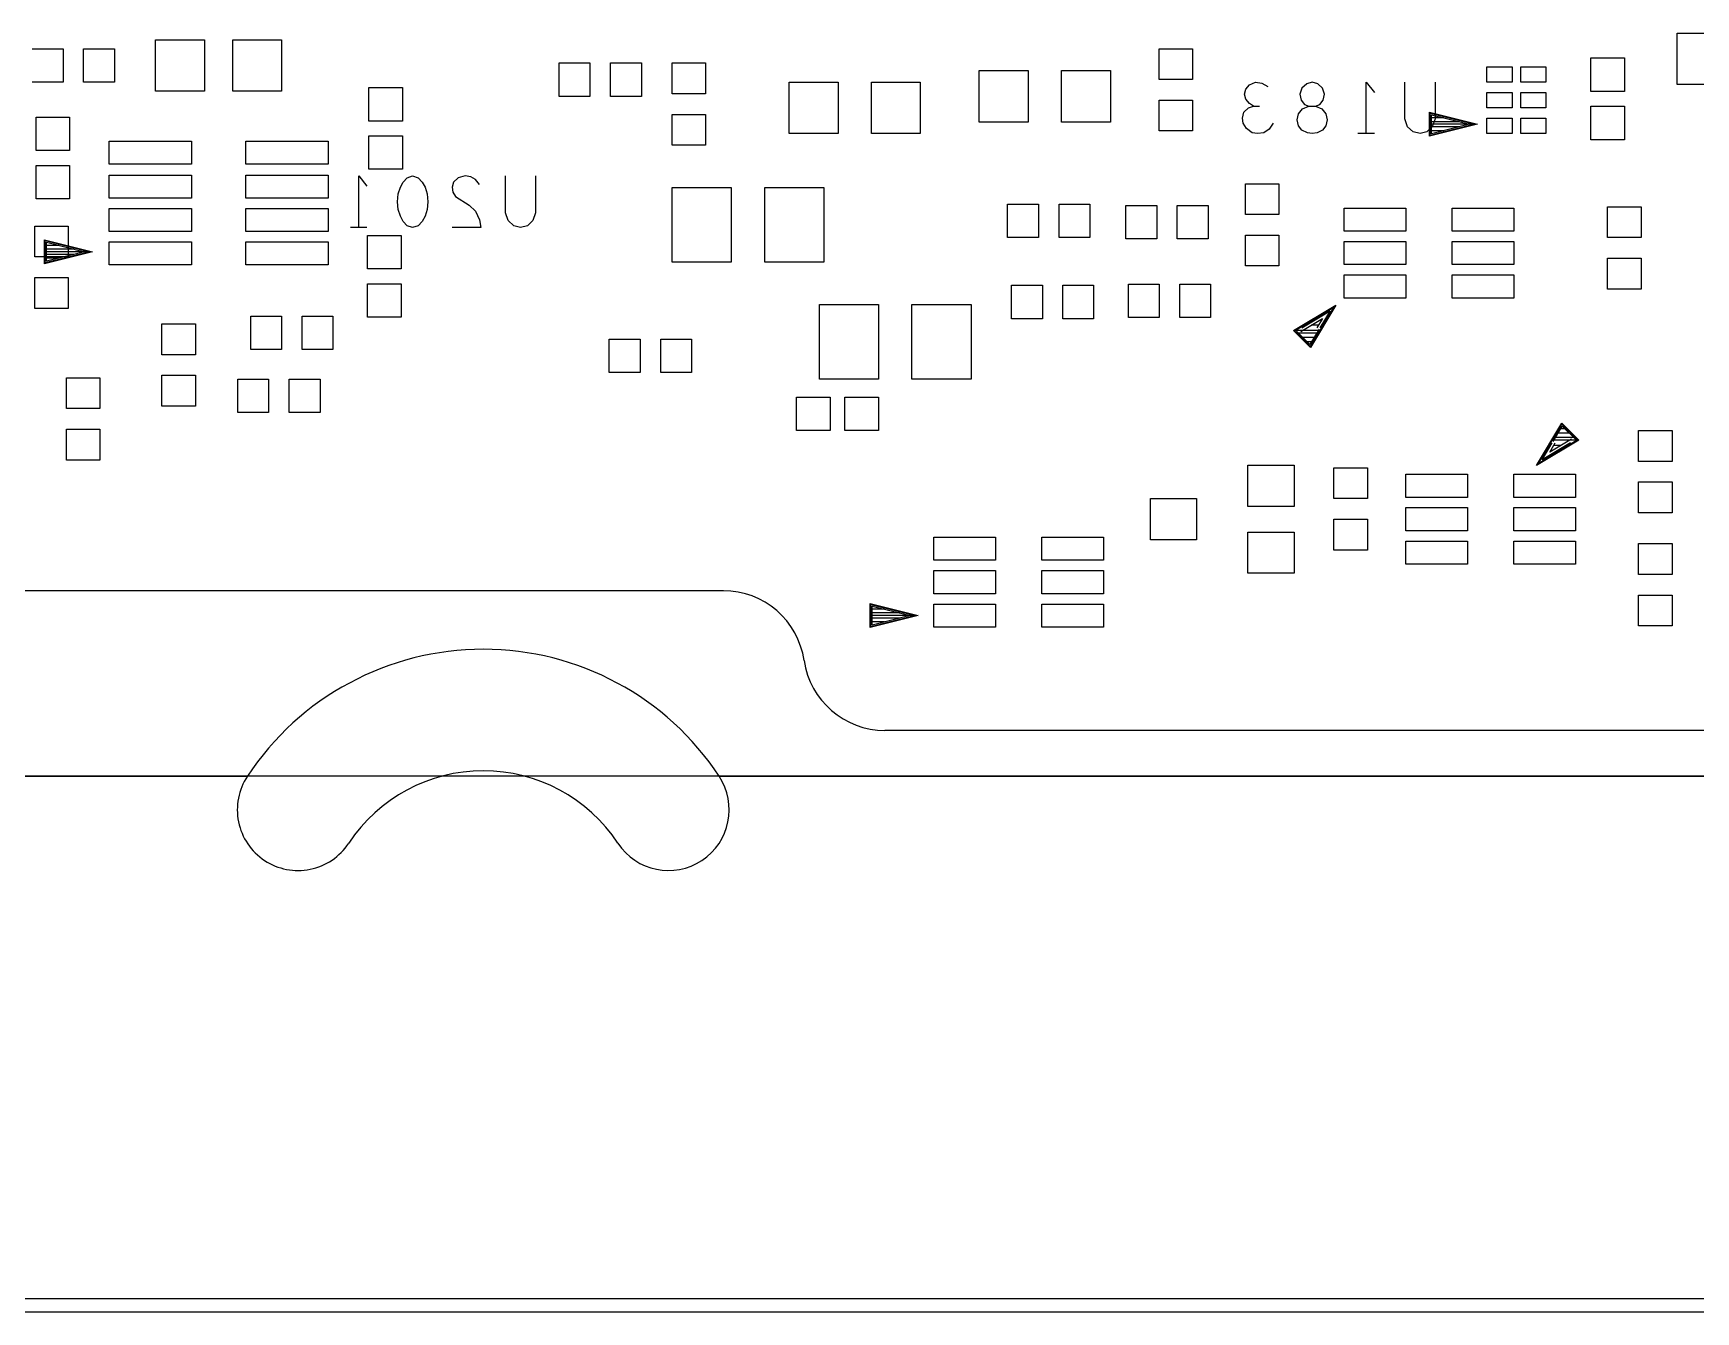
# Model space of a CAD drawing. Header units: millimetres. Extents: x -190 to 348, y -330 to 190.
# Drawn here: x 13.44 to 45.79, y 7.62 to 32.48 of the extents above; entities that cross this region are included whole.
import ezdxf

# ---------------------------------------------------------------- set-up
doc = ezdxf.new("R2010")
doc.units = ezdxf.units.MM
for name, color, linetype in [('10_MAQ_PALLET', 7, 'Continuous'), ('4_SIKCREN_BOTTOM_', 7, 'Continuous'), ('5_SOLDER_PASTE_BOTTOM_', 7, 'Continuous'), ('7______BREAKAWAY', 7, 'Continuous')]:
    doc.layers.add(name, color=color, linetype=linetype)

msp = doc.modelspace()

# ---------------------------------------------------------------- linework, layer by layer
at = {"layer": '10_MAQ_PALLET', "color": 1}
for p, q in [((26.871, 21.643, -8.001), (-9.964, 21.643, -8.001)), ((59.57, 18.925, -8.001), (30.013, 18.925, -8.001))]:
    msp.add_line(p, q, dxfattribs=at)
at = {"layer": '10_MAQ_PALLET', "color": 5}
msp.add_line((-85.422, 7.62, -3.175), (85.422, 7.62, -3.175), dxfattribs=at)
at = {"layer": '10_MAQ_PALLET', "color": 1}
for centre, start, end in [((26.871, 20.056, -8.001), 8.2794, 90), ((30.013, 20.513, -8.001), 188.2794, 270)]:
    msp.add_arc(centre, 1.587, start, end, dxfattribs=at)
at = {"layer": '4_SIKCREN_BOTTOM_', "color": 7}
for p, q in [((37.01, 31.3), (37.036, 31.399)), ((37.036, 31.399), (37.104, 31.483)), ((37.104, 31.483), (37.224, 31.534)), ((37.224, 31.534), (37.343, 31.516)), ((37.343, 31.516), (37.462, 31.45)), ((38.125, 31.417), (38.085, 31.3)), ((38.219, 31.501), (38.125, 31.417)), ((38.326, 31.534), (38.219, 31.501)), ((38.433, 31.501), (38.326, 31.534)), ((38.527, 31.417), (38.433, 31.501)), ((38.565, 31.3), (38.527, 31.417)), ((39.375, 31.534), (39.535, 31.333)), ((39.375, 30.533), (39.375, 31.534)), ((40.129, 30.818), (40.129, 31.534)), ((40.716, 31.534), (40.716, 30.818)), ((37.036, 31.201), (37.01, 31.3)), ((37.104, 31.118), (37.036, 31.201)), ((37.089, 31.034), (37.183, 31.067)), ((37.183, 31.067), (37.104, 31.118)), ((37.183, 31.067), (37.302, 31.067)), ((38.085, 31.3), (38.113, 31.184)), ((38.113, 31.184), (38.179, 31.1)), ((38.138, 31.016), (38.26, 31.067)), ((38.179, 31.1), (38.26, 31.067)), ((38.26, 31.067), (38.392, 31.067)), ((38.26, 31.067), (38.392, 31.067)), ((38.392, 31.067), (38.473, 31.1)), ((38.392, 31.067), (38.511, 31.016)), ((38.473, 31.1), (38.539, 31.184)), ((38.539, 31.184), (38.565, 31.3)), ((36.97, 30.833), (36.998, 30.95)), ((36.982, 30.734), (36.97, 30.833)), ((37.051, 30.632), (36.982, 30.734)), ((36.998, 30.95), (37.089, 31.034)), ((37.569, 30.734), (37.49, 30.617)), ((38.031, 30.8), (38.059, 30.917)), ((38.059, 30.683), (38.031, 30.8)), ((38.059, 30.917), (38.138, 31.016)), ((38.511, 31.016), (38.593, 30.917)), ((38.593, 30.917), (38.618, 30.8)), ((38.618, 30.8), (38.593, 30.683)), ((40.183, 30.665), (40.129, 30.818)), ((40.61, 30.947), (41.544, 30.714)), ((40.61, 30.48), (40.61, 30.947)), ((40.622, 30.714), (40.622, 30.93)), ((40.622, 30.93), (41.491, 30.714)), ((40.648, 30.714), (40.648, 30.899)), ((40.648, 30.899), (41.387, 30.714)), ((40.886, 30.838), (40.648, 30.838)), ((41.184, 30.764), (40.648, 30.764)), ((40.716, 30.818), (40.663, 30.665)), ((37.158, 30.549), (37.051, 30.632)), ((37.264, 30.533), (37.158, 30.549)), ((37.384, 30.549), (37.264, 30.533)), ((37.49, 30.617), (37.384, 30.549)), ((38.125, 30.599), (38.059, 30.683)), ((38.232, 30.549), (38.125, 30.599)), ((38.326, 30.533), (38.232, 30.549)), ((38.42, 30.549), (38.326, 30.533)), ((38.527, 30.599), (38.42, 30.549)), ((38.593, 30.683), (38.527, 30.599)), ((39.535, 30.533), (39.215, 30.533)), ((40.289, 30.566), (40.183, 30.665)), ((40.424, 30.533), (40.289, 30.566)), ((40.556, 30.566), (40.424, 30.533)), ((40.663, 30.665), (40.556, 30.566)), ((41.544, 30.714), (40.61, 30.48)), ((40.622, 30.495), (40.622, 30.714)), ((41.491, 30.714), (40.622, 30.495)), ((41.493, 30.714), (40.622, 30.714)), ((40.648, 30.528), (40.648, 30.714)), ((41.387, 30.714), (40.648, 30.528)), ((41.184, 30.663), (40.648, 30.663)), ((40.886, 30.589), (40.648, 30.589)), ((19.776, 29.708), (19.936, 29.51)), ((19.776, 28.707), (19.776, 29.708)), ((20.546, 29.36), (20.587, 29.492)), ((20.587, 29.492), (20.64, 29.591)), ((20.64, 29.591), (20.719, 29.675)), ((20.719, 29.675), (20.825, 29.708)), ((20.825, 29.708), (20.932, 29.675)), ((20.932, 29.675), (21.013, 29.591)), ((21.013, 29.591), (21.067, 29.492)), ((21.067, 29.492), (21.105, 29.36)), ((21.62, 29.591), (21.595, 29.492)), ((21.595, 29.492), (21.608, 29.393)), ((21.714, 29.675), (21.62, 29.591)), ((21.849, 29.708), (21.714, 29.675)), ((21.956, 29.693), (21.849, 29.708)), ((22.047, 29.642), (21.956, 29.693)), ((22.128, 29.543), (22.047, 29.642)), ((22.631, 28.992), (22.631, 29.708)), ((23.216, 29.708), (23.216, 28.992)), ((20.533, 29.207), (20.546, 29.36)), ((20.546, 29.058), (20.533, 29.207)), ((21.105, 29.36), (21.12, 29.207)), ((21.12, 29.207), (21.105, 29.058)), ((21.608, 29.393), (21.661, 29.309)), ((21.661, 29.309), (21.928, 29.141)), ((21.928, 29.141), (22.047, 29.025)), ((20.587, 28.926), (20.546, 29.058)), ((20.64, 28.824), (20.587, 28.926)), ((20.719, 28.74), (20.64, 28.824)), ((21.013, 28.824), (20.932, 28.74)), ((21.067, 28.926), (21.013, 28.824)), ((21.105, 29.058), (21.067, 28.926)), ((22.047, 29.025), (22.128, 28.857)), ((22.128, 28.857), (22.154, 28.707)), ((22.685, 28.842), (22.631, 28.992)), ((22.791, 28.74), (22.685, 28.842)), ((23.162, 28.842), (23.058, 28.74)), ((23.216, 28.992), (23.162, 28.842)), ((13.663, 28.466), (14.597, 28.232)), ((13.663, 27.998), (13.663, 28.466)), ((19.936, 28.707), (19.616, 28.707)), ((20.825, 28.707), (20.719, 28.74)), ((20.932, 28.74), (20.825, 28.707)), ((22.154, 28.707), (21.595, 28.707)), ((22.923, 28.707), (22.791, 28.74)), ((23.058, 28.74), (22.923, 28.707)), ((14.597, 28.232), (13.663, 27.998)), ((13.675, 28.232), (13.675, 28.451)), ((13.675, 28.451), (14.544, 28.232)), ((13.675, 28.016), (13.675, 28.232)), ((14.544, 28.232), (13.675, 28.016)), ((14.547, 28.232), (13.675, 28.232)), ((13.701, 28.232), (13.701, 28.418)), ((13.701, 28.418), (14.44, 28.232)), ((13.94, 28.359), (13.701, 28.359)), ((14.237, 28.283), (13.701, 28.283)), ((13.701, 28.049), (13.701, 28.232)), ((14.44, 28.232), (13.701, 28.049)), ((14.237, 28.181), (13.701, 28.181)), ((13.94, 28.108), (13.701, 28.108)), ((37.96, 26.7), (38.786, 27.196)), ((38.786, 27.196), (38.291, 26.37)), ((37.981, 26.698), (38.75, 27.158)), ((38.105, 26.683), (38.527, 26.937)), ((38.123, 26.754), (38.677, 27.084)), ((38.527, 26.937), (38.417, 26.754)), ((38.677, 27.084), (38.476, 26.754)), ((38.75, 27.158), (38.484, 26.716)), ((38.291, 26.37), (37.96, 26.7)), ((38.288, 26.391), (37.981, 26.698)), ((38.476, 26.703), (37.988, 26.703)), ((38.283, 26.431), (38.021, 26.693)), ((38.415, 26.652), (38.062, 26.652)), ((38.364, 26.568), (38.146, 26.568)), ((38.461, 26.728), (38.283, 26.431)), ((38.484, 26.716), (38.288, 26.391)), ((38.448, 26.805), (38.306, 26.805)), ((38.313, 26.485), (38.23, 26.485)), ((42.687, 24.077), (43.183, 24.902)), ((43.37, 24.59), (42.946, 24.336)), ((42.989, 24.557), (43.185, 24.882)), ((43.012, 24.544), (43.19, 24.841)), ((43.411, 24.62), (43.058, 24.62)), ((43.327, 24.704), (43.109, 24.704)), ((43.243, 24.788), (43.16, 24.788)), ((43.183, 24.902), (43.515, 24.572)), ((43.185, 24.882), (43.495, 24.575)), ((43.19, 24.841), (43.454, 24.58)), ((43.515, 24.572), (42.687, 24.077)), ((43.495, 24.575), (42.725, 24.112)), ((42.725, 24.112), (42.989, 24.557)), ((43.353, 24.519), (42.799, 24.186)), ((42.799, 24.186), (42.997, 24.519)), ((42.946, 24.336), (43.056, 24.516)), ((43.487, 24.569), (42.997, 24.569)), ((43.167, 24.468), (43.025, 24.468)), ((29.728, 21.392), (30.663, 21.158)), ((29.728, 20.925), (29.728, 21.392)), ((29.741, 21.158), (29.741, 21.377)), ((29.741, 21.377), (30.61, 21.158)), ((30.663, 21.158), (29.728, 20.925)), ((29.741, 20.94), (29.741, 21.158)), ((30.61, 21.158), (29.741, 20.94)), ((30.612, 21.158), (29.741, 21.158)), ((29.766, 21.158), (29.766, 21.344)), ((29.766, 21.344), (30.505, 21.158)), ((30.005, 21.283), (29.766, 21.283)), ((30.302, 21.209), (29.766, 21.209)), ((29.766, 20.973), (29.766, 21.158)), ((30.505, 21.158), (29.766, 20.973)), ((30.302, 21.107), (29.766, 21.107)), ((30.005, 21.034), (29.766, 21.034)), ((-36.599, 18.034), (17.61, 18.034)), ((26.789, 18.034), (91.6, 18.034))]:
    msp.add_line(p, q, dxfattribs=at)
msp.add_arc((22.2, 15.004), 5.5, 33.4306, 146.5694, dxfattribs=at)
msp.add_arc((22.2, 15.004), 5.5, 33.4306, 146.5694, dxfattribs=at)
at = {"layer": '5_SOLDER_PASTE_BOTTOM_', "color": 4}
for p, q in [((15.824, 31.359), (15.824, 32.359)), ((15.824, 32.359), (16.774, 32.359)), ((16.774, 32.359), (16.774, 31.359)), ((17.325, 31.359), (17.325, 32.359)), ((17.325, 32.359), (18.275, 32.359)), ((18.275, 32.359), (18.275, 31.359)), ((45.425, 31.484), (45.425, 32.484)), ((45.425, 32.484), (46.375, 32.484)), ((13.426, 32.184), (14.026, 32.184)), ((14.026, 32.184), (14.026, 31.534)), ((14.424, 31.534), (14.424, 32.184)), ((14.424, 32.184), (15.024, 32.184)), ((15.024, 32.184), (15.024, 31.534)), ((35.349, 31.582), (35.349, 32.182)), ((35.349, 32.182), (35.999, 32.182)), ((35.999, 32.182), (35.999, 31.582)), ((23.675, 31.257), (23.675, 31.907)), ((23.675, 31.907), (24.275, 31.907)), ((24.275, 31.907), (24.275, 31.257)), ((24.676, 31.257), (24.676, 31.907)), ((24.676, 31.907), (25.276, 31.907)), ((25.276, 31.907), (25.276, 31.257)), ((25.875, 31.308), (25.875, 31.908)), ((25.875, 31.908), (26.525, 31.908)), ((26.525, 31.908), (26.525, 31.308)), ((31.849, 30.757), (31.849, 31.757)), ((31.849, 31.757), (32.799, 31.757)), ((32.799, 31.757), (32.799, 30.757)), ((33.449, 30.757), (33.449, 31.757)), ((33.449, 31.757), (34.399, 31.757)), ((34.399, 31.757), (34.399, 30.757)), ((41.726, 31.534), (41.726, 31.834)), ((41.726, 31.834), (42.216, 31.834)), ((42.216, 31.834), (42.216, 31.534)), ((42.384, 31.534), (42.384, 31.834)), ((42.384, 31.834), (42.874, 31.834)), ((42.874, 31.834), (42.874, 31.534)), ((43.749, 31.354), (43.749, 32.004)), ((43.749, 32.004), (44.399, 32.004)), ((44.399, 32.004), (44.399, 31.354)), ((14.026, 31.534), (13.426, 31.534)), ((15.024, 31.534), (14.424, 31.534)), ((19.975, 30.777), (19.975, 31.427)), ((19.975, 31.427), (20.625, 31.427)), ((20.625, 31.427), (20.625, 30.777)), ((28.151, 30.534), (28.151, 31.534)), ((28.151, 31.534), (29.101, 31.534)), ((29.101, 31.534), (29.101, 30.534)), ((29.751, 30.534), (29.751, 31.534)), ((29.751, 31.534), (30.701, 31.534)), ((30.701, 31.534), (30.701, 30.534)), ((35.999, 31.582), (35.349, 31.582)), ((42.216, 31.534), (41.726, 31.534)), ((42.874, 31.534), (42.384, 31.534)), ((46.375, 31.484), (45.425, 31.484)), ((16.774, 31.359), (15.824, 31.359)), ((18.275, 31.359), (17.325, 31.359)), ((24.275, 31.257), (23.675, 31.257)), ((25.276, 31.257), (24.676, 31.257)), ((26.525, 31.308), (25.875, 31.308)), ((35.349, 30.584), (35.349, 31.184)), ((35.349, 31.184), (35.999, 31.184)), ((35.999, 31.184), (35.999, 30.584)), ((41.726, 31.034), (41.726, 31.334)), ((41.726, 31.334), (42.216, 31.334)), ((42.216, 31.334), (42.216, 31.034)), ((42.384, 31.034), (42.384, 31.334)), ((42.384, 31.334), (42.874, 31.334)), ((42.874, 31.334), (42.874, 31.034)), ((44.399, 31.354), (43.749, 31.354)), ((43.749, 30.414), (43.749, 31.064)), ((43.749, 31.064), (44.399, 31.064)), ((44.399, 31.064), (44.399, 30.414)), ((13.5, 30.203), (13.5, 30.853)), ((13.5, 30.853), (14.15, 30.853)), ((14.15, 30.853), (14.15, 30.203)), ((20.625, 30.777), (19.975, 30.777)), ((25.875, 30.307), (25.875, 30.907)), ((25.875, 30.907), (26.525, 30.907)), ((26.525, 30.907), (26.525, 30.307)), ((32.799, 30.757), (31.849, 30.757)), ((34.399, 30.757), (33.449, 30.757)), ((42.216, 31.034), (41.726, 31.034)), ((41.726, 30.533), (41.726, 30.833)), ((41.726, 30.833), (42.216, 30.833)), ((42.216, 30.833), (42.216, 30.533)), ((42.874, 31.034), (42.384, 31.034)), ((42.384, 30.533), (42.384, 30.833)), ((42.384, 30.833), (42.874, 30.833)), ((42.874, 30.833), (42.874, 30.533)), ((19.975, 29.838), (19.975, 30.487)), ((19.975, 30.487), (20.625, 30.487)), ((20.625, 30.487), (20.625, 29.838)), ((29.101, 30.534), (28.151, 30.534)), ((30.701, 30.534), (29.751, 30.534)), ((35.999, 30.584), (35.349, 30.584)), ((42.216, 30.533), (41.726, 30.533)), ((42.874, 30.533), (42.384, 30.533)), ((44.399, 30.414), (43.749, 30.414)), ((14.15, 30.203), (13.5, 30.203)), ((14.92, 29.937), (14.92, 30.388)), ((14.92, 30.388), (16.52, 30.388)), ((16.52, 30.388), (16.52, 29.937)), ((17.579, 29.937), (17.579, 30.388)), ((17.579, 30.388), (19.179, 30.388)), ((19.179, 30.388), (19.179, 29.937)), ((26.525, 30.307), (25.875, 30.307)), ((13.5, 29.263), (13.5, 29.913)), ((13.5, 29.913), (14.15, 29.913)), ((14.15, 29.913), (14.15, 29.263)), ((16.52, 29.937), (14.92, 29.937)), ((19.179, 29.937), (17.579, 29.937)), ((20.625, 29.838), (19.975, 29.838)), ((14.92, 29.277), (14.92, 29.727)), ((14.92, 29.727), (16.52, 29.727)), ((16.52, 29.727), (16.52, 29.277)), ((17.579, 29.277), (17.579, 29.727)), ((17.579, 29.727), (19.179, 29.727)), ((19.179, 29.727), (19.179, 29.277)), ((25.874, 28.033), (25.874, 29.483)), ((25.874, 29.483), (27.024, 29.483)), ((27.024, 29.483), (27.024, 28.033)), ((27.675, 28.033), (27.675, 29.483)), ((27.675, 29.483), (28.825, 29.483)), ((28.825, 29.483), (28.825, 28.033)), ((37.026, 28.958), (37.026, 29.558)), ((37.026, 29.558), (37.676, 29.558)), ((37.676, 29.558), (37.676, 28.958)), ((14.15, 29.263), (13.5, 29.263)), ((16.52, 29.277), (14.92, 29.277)), ((19.179, 29.277), (17.579, 29.277)), ((32.4, 28.509), (32.4, 29.159)), ((32.4, 29.159), (33, 29.159)), ((33, 29.159), (33, 28.509)), ((33.401, 28.509), (33.401, 29.159)), ((33.401, 29.159), (34.001, 29.159)), ((34.001, 29.159), (34.001, 28.509)), ((34.701, 28.484), (34.701, 29.134)), ((34.701, 29.134), (35.301, 29.134)), ((35.301, 29.134), (35.301, 28.484)), ((35.699, 28.484), (35.699, 29.134)), ((35.699, 29.134), (36.299, 29.134)), ((36.299, 29.134), (36.299, 28.484)), ((14.92, 28.627), (14.92, 29.077)), ((14.92, 29.077), (16.52, 29.077)), ((16.52, 29.077), (16.52, 28.627)), ((17.579, 28.627), (17.579, 29.077)), ((17.579, 29.077), (19.179, 29.077)), ((19.179, 29.077), (19.179, 28.627)), ((37.676, 28.958), (37.026, 28.958)), ((38.951, 28.632), (38.951, 29.082)), ((38.951, 29.082), (40.15, 29.082)), ((40.15, 29.082), (40.15, 28.632)), ((41.051, 28.632), (41.051, 29.082)), ((41.051, 29.082), (42.25, 29.082)), ((42.25, 29.082), (42.25, 28.632)), ((44.074, 28.509), (44.074, 29.109)), ((44.074, 29.109), (44.724, 29.109)), ((44.724, 29.109), (44.724, 28.509)), ((13.475, 28.133), (13.475, 28.733)), ((13.475, 28.733), (14.125, 28.733)), ((14.125, 28.733), (14.125, 28.133)), ((16.52, 28.627), (14.92, 28.627)), ((19.179, 28.627), (17.579, 28.627)), ((19.949, 27.902), (19.949, 28.552)), ((19.949, 28.552), (20.599, 28.552)), ((20.599, 28.552), (20.599, 27.902)), ((33, 28.509), (32.4, 28.509)), ((34.001, 28.509), (33.401, 28.509)), ((35.301, 28.484), (34.701, 28.484)), ((36.299, 28.484), (35.699, 28.484)), ((37.026, 27.958), (37.026, 28.557)), ((37.026, 28.557), (37.676, 28.557)), ((37.676, 28.557), (37.676, 27.958)), ((40.15, 28.632), (38.951, 28.632)), ((42.25, 28.632), (41.051, 28.632)), ((44.724, 28.509), (44.074, 28.509)), ((14.92, 27.979), (14.92, 28.429)), ((14.92, 28.429), (16.52, 28.429)), ((16.52, 28.429), (16.52, 27.979)), ((17.579, 27.979), (17.579, 28.429)), ((17.579, 28.429), (19.179, 28.429)), ((19.179, 28.429), (19.179, 27.979)), ((38.951, 27.984), (38.951, 28.434)), ((38.951, 28.434), (40.15, 28.434)), ((40.15, 28.434), (40.15, 27.984)), ((41.051, 27.984), (41.051, 28.434)), ((41.051, 28.434), (42.25, 28.434)), ((42.25, 28.434), (42.25, 27.984)), ((14.125, 28.133), (13.475, 28.133)), ((16.52, 27.979), (14.92, 27.979)), ((19.179, 27.979), (17.579, 27.979)), ((20.599, 27.902), (19.949, 27.902)), ((27.024, 28.033), (25.874, 28.033)), ((28.825, 28.033), (27.675, 28.033)), ((37.676, 27.958), (37.026, 27.958)), ((40.15, 27.984), (38.951, 27.984)), ((42.25, 27.984), (41.051, 27.984)), ((44.074, 27.508), (44.074, 28.108)), ((44.074, 28.108), (44.724, 28.108)), ((44.724, 28.108), (44.724, 27.508)), ((13.475, 27.132), (13.475, 27.732)), ((13.475, 27.732), (14.125, 27.732)), ((14.125, 27.732), (14.125, 27.132)), ((19.949, 26.962), (19.949, 27.612)), ((19.949, 27.612), (20.599, 27.612)), ((20.599, 27.612), (20.599, 26.962)), ((32.476, 26.932), (32.476, 27.582)), ((32.476, 27.582), (33.076, 27.582)), ((33.076, 27.582), (33.076, 26.932)), ((33.474, 26.932), (33.474, 27.582)), ((33.474, 27.582), (34.074, 27.582)), ((34.074, 27.582), (34.074, 26.932)), ((34.749, 26.957), (34.749, 27.607)), ((34.749, 27.607), (35.349, 27.607)), ((35.349, 27.607), (35.349, 26.957)), ((35.75, 26.957), (35.75, 27.607)), ((35.75, 27.607), (36.35, 27.607)), ((36.35, 27.607), (36.35, 26.957)), ((38.951, 27.334), (38.951, 27.784)), ((38.951, 27.784), (40.15, 27.784)), ((40.15, 27.784), (40.15, 27.334)), ((41.051, 27.334), (41.051, 27.784)), ((41.051, 27.784), (42.25, 27.784)), ((42.25, 27.784), (42.25, 27.334)), ((44.724, 27.508), (44.074, 27.508)), ((28.739, 25.757), (28.739, 27.207)), ((28.739, 27.207), (29.889, 27.207)), ((29.889, 27.207), (29.889, 25.757)), ((30.54, 25.757), (30.54, 27.207)), ((30.54, 27.207), (31.69, 27.207)), ((31.69, 27.207), (31.69, 25.757)), ((40.15, 27.334), (38.951, 27.334)), ((42.25, 27.334), (41.051, 27.334)), ((14.125, 27.132), (13.475, 27.132)), ((17.676, 26.332), (17.676, 26.982)), ((17.676, 26.982), (18.276, 26.982)), ((18.276, 26.982), (18.276, 26.332)), ((18.674, 26.332), (18.674, 26.982)), ((18.674, 26.982), (19.274, 26.982)), ((19.274, 26.982), (19.274, 26.332)), ((20.599, 26.962), (19.949, 26.962)), ((33.076, 26.932), (32.476, 26.932)), ((34.074, 26.932), (33.474, 26.932)), ((35.349, 26.957), (34.749, 26.957)), ((36.35, 26.957), (35.75, 26.957)), ((15.949, 26.233), (15.949, 26.833)), ((15.949, 26.833), (16.599, 26.833)), ((16.599, 26.833), (16.599, 26.233)), ((24.65, 25.883), (24.65, 26.533)), ((24.65, 26.533), (25.25, 26.533)), ((25.25, 26.533), (25.25, 25.883)), ((25.651, 25.883), (25.651, 26.533)), ((25.651, 26.533), (26.251, 26.533)), ((26.251, 26.533), (26.251, 25.883)), ((16.599, 26.233), (15.949, 26.233)), ((18.276, 26.332), (17.676, 26.332)), ((19.274, 26.332), (18.674, 26.332)), ((25.25, 25.883), (24.65, 25.883)), ((26.251, 25.883), (25.651, 25.883)), ((14.09, 25.184), (14.09, 25.784)), ((14.09, 25.784), (14.739, 25.784)), ((14.739, 25.784), (14.739, 25.184)), ((15.949, 25.232), (15.949, 25.832)), ((15.949, 25.832), (16.599, 25.832)), ((16.599, 25.832), (16.599, 25.232)), ((17.424, 25.108), (17.424, 25.758)), ((17.424, 25.758), (18.024, 25.758)), ((18.024, 25.758), (18.024, 25.108)), ((18.425, 25.108), (18.425, 25.758)), ((18.425, 25.758), (19.025, 25.758)), ((19.025, 25.758), (19.025, 25.108)), ((29.889, 25.757), (28.739, 25.757)), ((31.69, 25.757), (30.54, 25.757)), ((16.599, 25.232), (15.949, 25.232)), ((28.296, 24.758), (28.296, 25.407)), ((28.296, 25.407), (28.946, 25.407)), ((28.946, 25.407), (28.946, 24.758)), ((29.236, 24.758), (29.236, 25.407)), ((29.236, 25.407), (29.886, 25.407)), ((29.886, 25.407), (29.886, 24.758)), ((14.739, 25.184), (14.09, 25.184)), ((18.024, 25.108), (17.424, 25.108)), ((19.025, 25.108), (18.425, 25.108)), ((14.09, 24.183), (14.09, 24.783)), ((14.09, 24.783), (14.739, 24.783)), ((14.739, 24.783), (14.739, 24.183)), ((28.946, 24.758), (28.296, 24.758)), ((29.886, 24.758), (29.236, 24.758)), ((44.676, 24.158), (44.676, 24.758)), ((44.676, 24.758), (45.326, 24.758)), ((45.326, 24.758), (45.326, 24.158)), ((14.739, 24.183), (14.09, 24.183)), ((37.076, 23.283), (37.076, 24.083)), ((37.076, 24.083), (37.975, 24.083)), ((37.975, 24.083), (37.975, 23.283)), ((38.75, 23.434), (38.75, 24.034)), ((38.75, 24.034), (39.4, 24.034)), ((39.4, 24.034), (39.4, 23.434)), ((45.326, 24.158), (44.676, 24.158)), ((40.15, 23.458), (40.15, 23.908)), ((40.15, 23.908), (41.349, 23.908)), ((41.349, 23.908), (41.349, 23.458)), ((42.25, 23.458), (42.25, 23.908)), ((42.25, 23.908), (43.449, 23.908)), ((43.449, 23.908), (43.449, 23.458)), ((44.676, 23.157), (44.676, 23.757)), ((44.676, 23.757), (45.326, 23.757)), ((45.326, 23.757), (45.326, 23.157)), ((35.177, 22.633), (35.177, 23.433)), ((35.177, 23.433), (36.076, 23.433)), ((36.076, 23.433), (36.076, 22.633)), ((39.4, 23.434), (38.75, 23.434)), ((41.349, 23.458), (40.15, 23.458)), ((43.449, 23.458), (42.25, 23.458)), ((37.975, 23.283), (37.076, 23.283)), ((38.75, 22.433), (38.75, 23.033)), ((38.75, 23.033), (39.4, 23.033)), ((39.4, 23.033), (39.4, 22.433)), ((40.15, 22.808), (40.15, 23.258)), ((40.15, 23.258), (41.349, 23.258)), ((41.349, 23.258), (41.349, 22.808)), ((42.25, 22.808), (42.25, 23.258)), ((42.25, 23.258), (43.449, 23.258)), ((43.449, 23.258), (43.449, 22.808)), ((45.326, 23.157), (44.676, 23.157)), ((30.965, 22.234), (30.965, 22.684)), ((30.965, 22.684), (32.164, 22.684)), ((32.164, 22.684), (32.164, 22.234)), ((33.066, 22.234), (33.066, 22.684)), ((33.066, 22.684), (34.265, 22.684)), ((34.265, 22.684), (34.265, 22.234)), ((37.076, 21.982), (37.076, 22.782)), ((37.076, 22.782), (37.975, 22.782)), ((37.975, 22.782), (37.975, 21.982)), ((41.349, 22.808), (40.15, 22.808)), ((43.449, 22.808), (42.25, 22.808)), ((36.076, 22.633), (35.177, 22.633)), ((39.4, 22.433), (38.75, 22.433)), ((40.15, 22.157), (40.15, 22.607)), ((40.15, 22.607), (41.349, 22.607)), ((41.349, 22.607), (41.349, 22.157)), ((42.25, 22.157), (42.25, 22.607)), ((42.25, 22.607), (43.449, 22.607)), ((43.449, 22.607), (43.449, 22.157)), ((44.676, 21.958), (44.676, 22.558)), ((44.676, 22.558), (45.326, 22.558)), ((45.326, 22.558), (45.326, 21.958)), ((32.164, 22.234), (30.965, 22.234)), ((30.965, 21.583), (30.965, 22.033)), ((30.965, 22.033), (32.164, 22.033)), ((32.164, 22.033), (32.164, 21.583)), ((34.265, 22.234), (33.066, 22.234)), ((33.066, 21.583), (33.066, 22.033)), ((33.066, 22.033), (34.265, 22.033)), ((34.265, 22.033), (34.265, 21.583)), ((41.349, 22.157), (40.15, 22.157)), ((43.449, 22.157), (42.25, 22.157)), ((37.975, 21.982), (37.076, 21.982)), ((45.326, 21.958), (44.676, 21.958)), ((32.164, 21.583), (30.965, 21.583)), ((30.965, 20.933), (30.965, 21.383)), ((30.965, 21.383), (32.164, 21.383)), ((32.164, 21.383), (32.164, 20.933)), ((34.265, 21.583), (33.066, 21.583)), ((33.066, 20.933), (33.066, 21.383)), ((33.066, 21.383), (34.265, 21.383)), ((34.265, 21.383), (34.265, 20.933)), ((44.676, 20.957), (44.676, 21.557)), ((44.676, 21.557), (45.326, 21.557)), ((45.326, 21.557), (45.326, 20.957)), ((32.164, 20.933), (30.965, 20.933)), ((34.265, 20.933), (33.066, 20.933)), ((45.326, 20.957), (44.676, 20.957)), ((-36.599, 18.034), (17.61, 18.034)), ((26.789, 18.034), (91.6, 18.034))]:
    msp.add_line(p, q, dxfattribs=at)
msp.add_arc((22.2, 15.004), 5.5, 33.4306, 146.5694, dxfattribs=at)
msp.add_arc((22.2, 15.004), 5.5, 33.4306, 146.5694, dxfattribs=at)
at = {"layer": '7______BREAKAWAY', "color": 2}
for p, q in [((91.6, 18.034), (-91.6, 18.034)), ((-36.599, 18.034), (17.61, 18.034)), ((26.789, 18.034), (91.6, 18.034)), ((91.6, 7.874), (-91.6, 7.874))]:
    msp.add_line(p, q, dxfattribs=at)
for centre, radius, start, end in [((22.2, 15.004), 5.5, 33.4306, 146.5694), ((22.2, 15.004), 5.5, 33.4306, 146.5694), ((22.2, 15.001), 3.139, 33.4484, 146.5516), ((18.595, 17.382), 1.181, 146.4783, 236.5343), ((25.803, 17.383), 1.181, 213.5196, 33.4164), ((18.595, 17.382), 1.181, 236.5298, 326.5859)]:
    msp.add_arc(centre, radius, start, end, dxfattribs=at)

doc.saveas('drawing.dxf')
